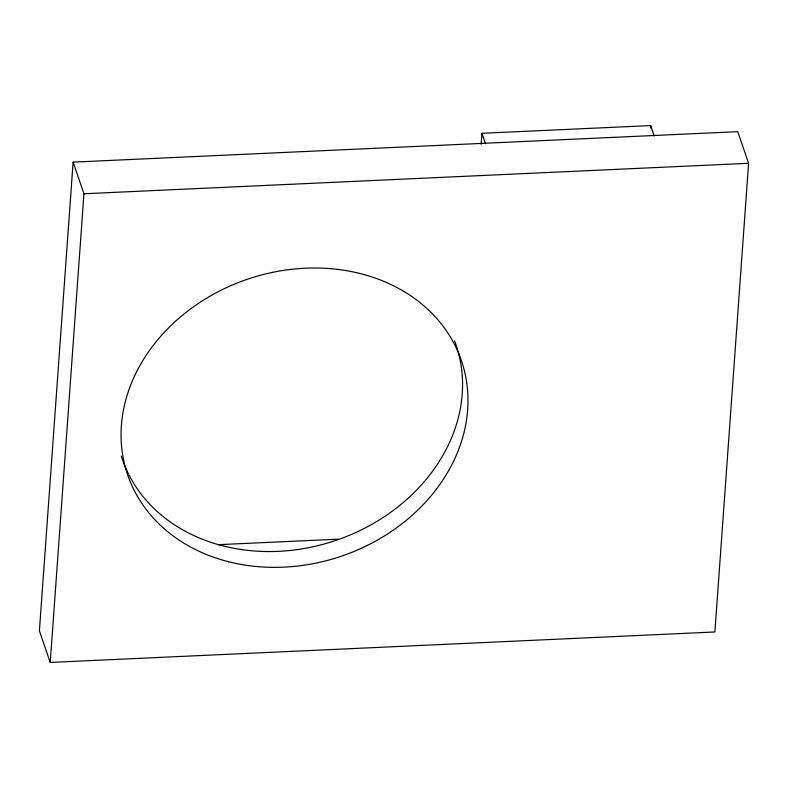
<?xml version="1.0" encoding="UTF-8"?>
<svg xmlns="http://www.w3.org/2000/svg" width="788" height="788" viewBox="0 0 788 788"><rect width="100%" height="100%" fill="white"/><g stroke="black" fill="none" stroke-linecap="round" stroke-linejoin="round"><path stroke-width="1.18" d="M73.117 162.131L39.4 630.804L50.235 662.432L714.883 631.966L748.6 163.293L737.765 131.665L73.117 162.131L83.942 193.769L50.235 662.432M481.143 144.332L481.941 133.3L650.671 125.568L654.247 135.999M650.494 128.011L650.671 125.568M83.942 193.769L748.6 163.293M217.754 544.705L338.21 539.179M481.941 133.3L485.516 143.741M454.558 340.83A176.384 146.233 -18.9 0 1 348.542 535.653A176.384 146.233 -18.9 0 1 128.966 474.898M128.424 473.834A176.384 146.233 -18.9 0 1 121.263 456.075M228.441 561.706A176.384 146.233 -18.9 0 0 466.447 380.939A176.384 146.233 -18.9 0 0 188.637 310.383A176.384 146.233 -18.9 0 0 228.441 561.706"/></g></svg>
